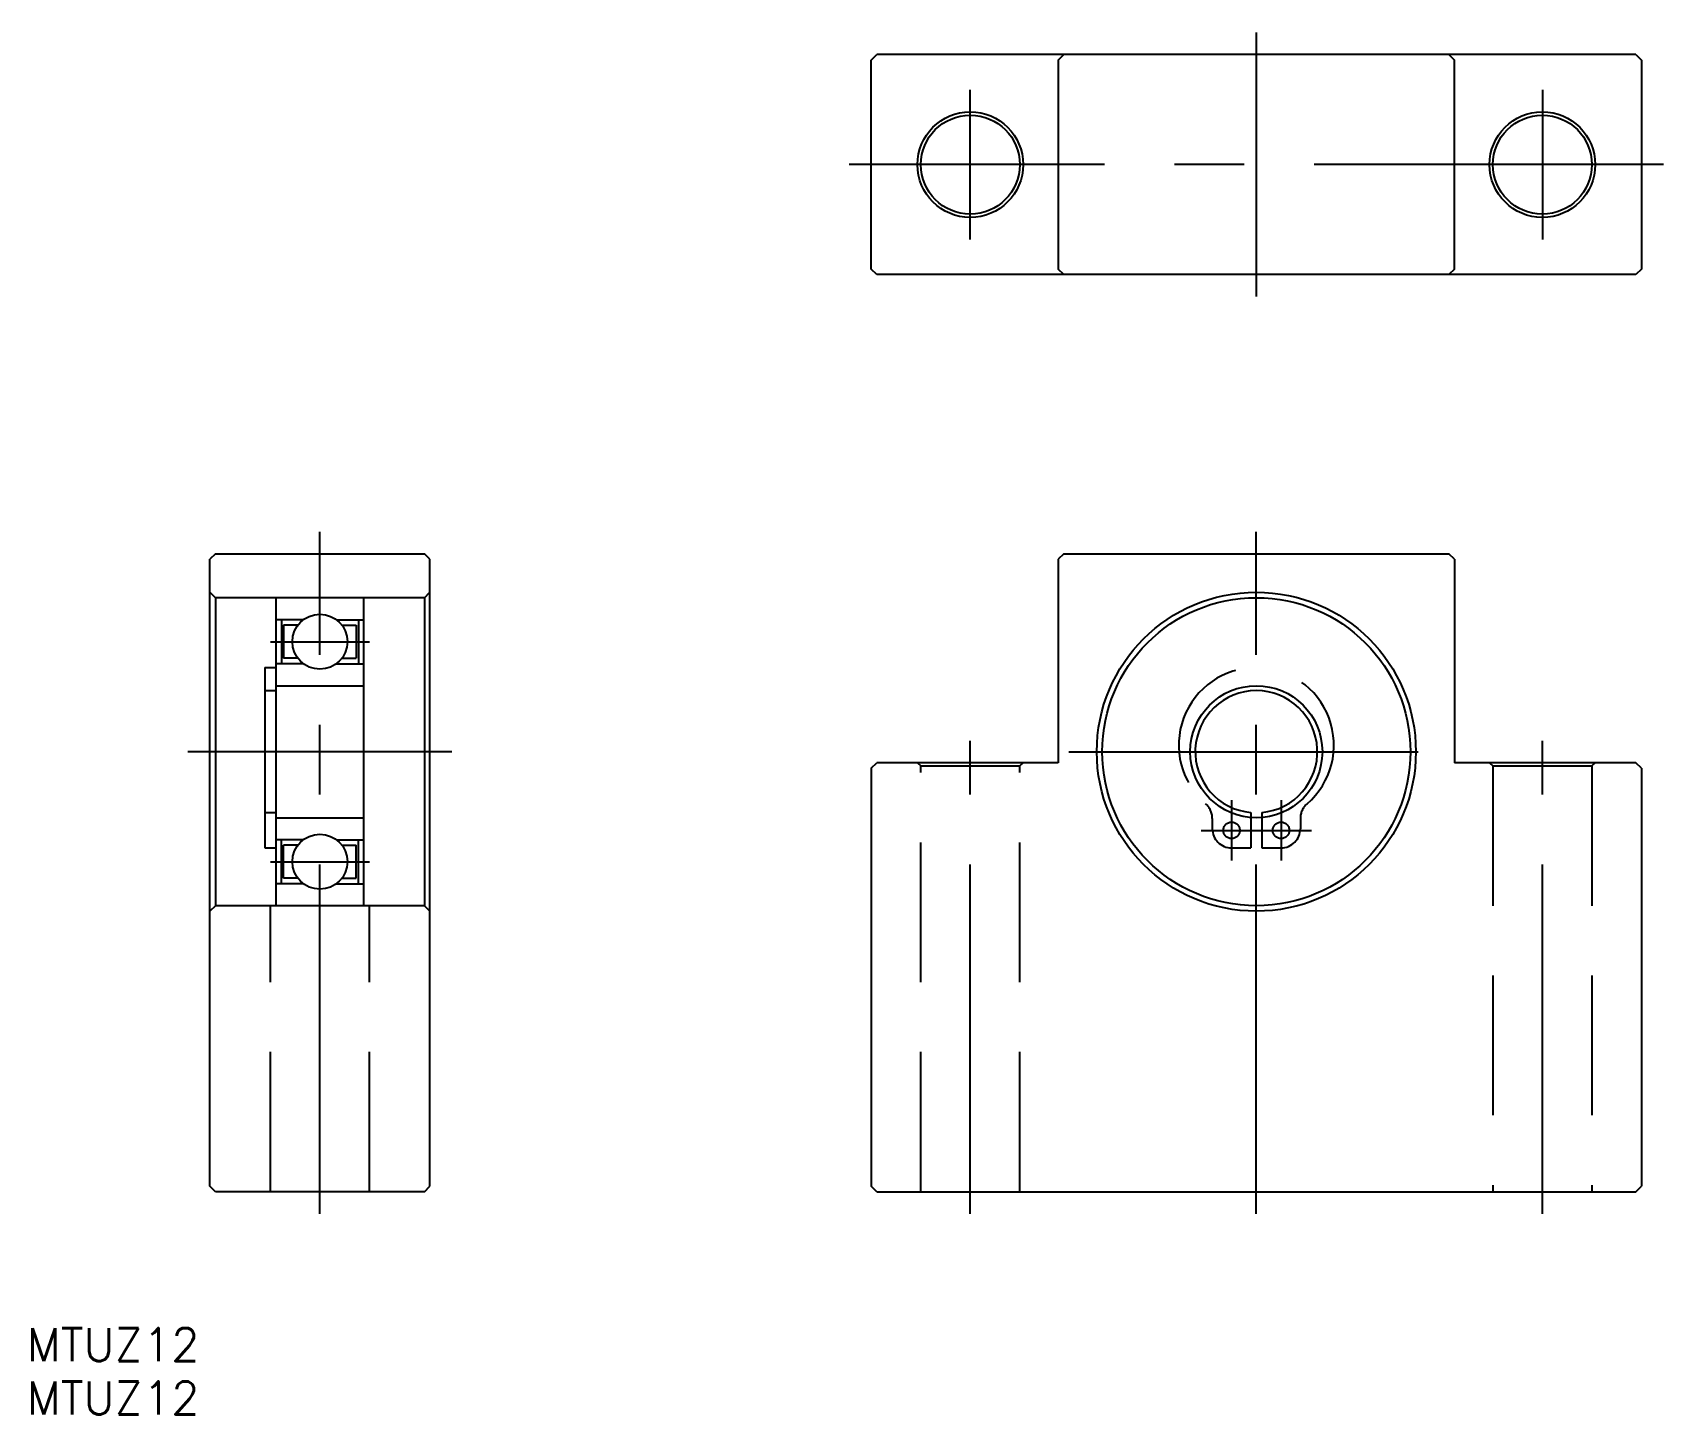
# Model space of a CAD drawing. Extents: x -111 to 37, y -60 to 65.
import ezdxf

# ---------------------------------------------------------------- set-up
doc = ezdxf.new("R2010")
doc.units = 0
doc.linetypes.add('CENTER', pattern=[50.8, 31.75, -6.35, 6.35, -6.35])
doc.linetypes.add('DASHED', pattern=[19.05, 12.7, -6.35])
doc.layers.get('0').update_dxf_attribs({"linetype": 'CONTINUOUS'})
doc.layers.add('CENTER', color=1, linetype='CENTER')
doc.styles.get("Standard").update_dxf_attribs({"font": 'txt.shx', "height": 3, "bigfont": 'bigfont.shx'})

msp = doc.modelspace()

# ---------------------------------------------------------------- linework, layer by layer
at = {"color": 7, "linetype": 'CONTINUOUS'}
for p, q in [((-35, 62.87), (-34.5, 63.37)), ((-35, 43.87), (-35, 62.87)), ((34.5, 63.37), (-34.5, 63.37)), ((-18, 62.87), (-17.5, 63.37)), ((-18, 62.87), (-18, 43.87)), ((17.5, 63.37), (18, 62.87)), ((18, 43.87), (18, 62.87)), ((34.5, 63.37), (35, 62.87)), ((35, 62.87), (35, 43.87)), ((-34.5, 43.37), (-35, 43.87)), ((34.5, 43.37), (-34.5, 43.37)), ((-17.5, 43.37), (-18, 43.87)), ((18, 43.87), (17.5, 43.37)), ((35, 43.87), (34.5, 43.37)), ((-94.62, 18), (-95.12, 17.5)), ((-94.62, 18), (-75.62, 18)), ((-75.12, 17.5), (-75.62, 18)), ((-17.5, 18), (-18, 17.5)), ((-17.5, 18), (17.5, 18)), ((18, 17.5), (17.5, 18)), ((-95.12, -39.5), (-95.12, 17.5)), ((-75.12, -39.5), (-75.12, 17.5)), ((-18, 17.5), (-18, -1)), ((18, 17.5), (18, -1)), ((-94.62, 14), (-95.12, 14.5)), ((-94.62, 14), (-94.62, -14)), ((-75.62, 14), (-94.62, 14)), ((-89.12, 14), (-89.12, -14)), ((-81.12, -14), (-81.12, 14)), ((-75.62, 14), (-75.12, 14.5)), ((-75.62, 14), (-75.62, -14)), ((-86.62, 12), (-89.12, 12)), ((-88.62, 12), (-88.62, 8)), ((-83.62, 12), (-81.12, 12)), ((-81.62, 12), (-81.62, 8)), ((-87.12, 11.5), (-88.42, 11.5)), ((-88.42, 11.5), (-88.42, 8.5)), ((-83.12, 11.5), (-81.82, 11.5)), ((-81.82, 11.5), (-81.82, 8.5)), ((-90.12, 7.65), (-90.12, -8.75)), ((-90.12, 7.65), (-89.12, 7.65)), ((-86.62, 8), (-89.12, 8)), ((-87.12, 8.5), (-88.42, 8.5)), ((-83.62, 8), (-81.12, 8)), ((-83.12, 8.5), (-81.82, 8.5)), ((-89.12, 6), (-81.12, 6)), ((-90.12, 5.55), (-89.12, 5.55)), ((-35, -1.5), (-34.5, -1)), ((-18, -1), (-34.5, -1)), ((34.5, -1), (18, -1)), ((35, -1.5), (34.5, -1)), ((-35, -1.5), (-35, -39.5)), ((35, -1.5), (35, -39.5)), ((-90.12, -5.53), (-89.12, -5.53)), ((-0.5, -5.53), (-0.5, -5.98)), ((0.5, -5.53), (0.5, -5.98)), ((-89.12, -6), (-81.12, -6)), ((-90.12, -8.75), (-89.12, -8.75)), ((-86.62, -8), (-89.12, -8)), ((-88.62, -12), (-88.62, -8)), ((-88.42, -11.5), (-88.42, -8.5)), ((-87.12, -8.5), (-88.42, -8.5)), ((-83.62, -8), (-81.12, -8)), ((-83.12, -8.5), (-81.82, -8.5)), ((-81.82, -11.5), (-81.82, -8.5)), ((-81.62, -12), (-81.62, -8)), ((-87.12, -11.5), (-88.42, -11.5)), ((-83.12, -11.5), (-81.82, -11.5)), ((-86.62, -12), (-89.12, -12)), ((-83.62, -12), (-81.12, -12)), ((-94.62, -14), (-95.12, -14.5)), ((-75.62, -14), (-94.62, -14)), ((-75.62, -14), (-75.12, -14.5)), ((-94.62, -40), (-95.12, -39.5)), ((-75.62, -40), (-94.62, -40)), ((-75.62, -40), (-75.12, -39.5)), ((-34.5, -40), (-35, -39.5)), ((-34.5, -40), (34.5, -40)), ((34.5, -40), (35, -39.5))]:
    msp.add_line(p, q, dxfattribs=at)
at = {"color": 3, "linetype": 'DASHED'}
for p, q in [((-30.8, -1), (-30.5, -1.3)), ((-30.5, -1.3), (-21.5, -1.3)), ((-30.5, -40), (-30.5, -1.3)), ((-21.2, -1), (-21.5, -1.3)), ((-21.5, -40), (-21.5, -1.3)), ((21.2, -1), (21.5, -1.3)), ((21.5, -1.3), (30.5, -1.3)), ((21.5, -1.3), (21.5, -40)), ((30.8, -1), (30.5, -1.3)), ((30.5, -1.3), (30.5, -40)), ((-4, -6.06), (-4, -7)), ((-0.5, -5.98), (-0.5, -8.75)), ((0.5, -5.98), (0.5, -8.75)), ((4, -6.06), (4, -7)), ((-2.25, -8.75), (-0.5, -8.75)), ((0.5, -8.75), (2.25, -8.75)), ((-89.62, -40), (-89.62, -14)), ((-80.62, -40), (-80.62, -14))]:
    msp.add_line(p, q, dxfattribs=at)
at = {"color": 7, "linetype": 'CONTINUOUS'}
for centre, radius in [((-26, 53.37), 4.8), ((-26, 53.37), 4.5), ((26, 53.37), 4.8), ((26, 53.37), 4.5), ((0, 0), 14.5), ((0, 0), 14), ((-85.12, 10), 2.5), ((0, 0), 6), ((-85.12, -10), 2.5)]:
    msp.add_circle(centre, radius, dxfattribs=at)
at = {"color": 3, "linetype": 'DASHED'}
for centre in [(-2.25, -7.15), (2.25, -7.15)]:
    msp.add_circle(centre, 0.75, dxfattribs=at)
for centre, radius, start, end in [((0, 0.6), 7.05, 310.7991, 229.2009), ((-5.75, -6.06), 1.75, 0, 49.2009), ((5.75, -6.06), 1.75, 130.7991, 180), ((-2.25, -7), 1.75, 180, 270), ((2.25, -7), 1.75, 270, 0)]:
    msp.add_arc(centre, radius, start, end, dxfattribs=at)
at = {"color": 7, "linetype": 'CONTINUOUS'}
msp.add_arc((0, 0), 5.55, 275.1688, 264.8312, dxfattribs=at)
at = {"layer": 'CENTER', "color": 1, "linetype": 'CENTER'}
for p, q in [((0, 65.37), (0, 41.37)), ((-26, 46.57), (-26, 60.17)), ((26, 60.17), (26, 46.57)), ((37, 53.37), (-37, 53.37)), ((-85.12, -42), (-85.12, 20)), ((0, -42), (0, 20)), ((-89.62, 10), (-80.62, 10)), ((-73.12, 0), (-97.12, 0)), ((-26, -42), (-26, 1)), ((-17.05, 0), (17.05, 0)), ((26, -42), (26, 1)), ((-2.25, -4.4), (-2.25, -9.9)), ((2.25, -4.4), (2.25, -9.9)), ((-5, -7.15), (5, -7.15)), ((-89.62, -10), (-80.62, -10))]:
    msp.add_line(p, q, dxfattribs=at)

# ---------------------------------------------------------------- texts
at = {"color": 7, "linetype": 'CONTINUOUS'}
for p in [(-111.75, -55.4), (-111.75, -60.25)]:
    msp.add_text('MTUZ12', height=3, dxfattribs=at).set_placement(p)

doc.saveas('drawing.dxf')
